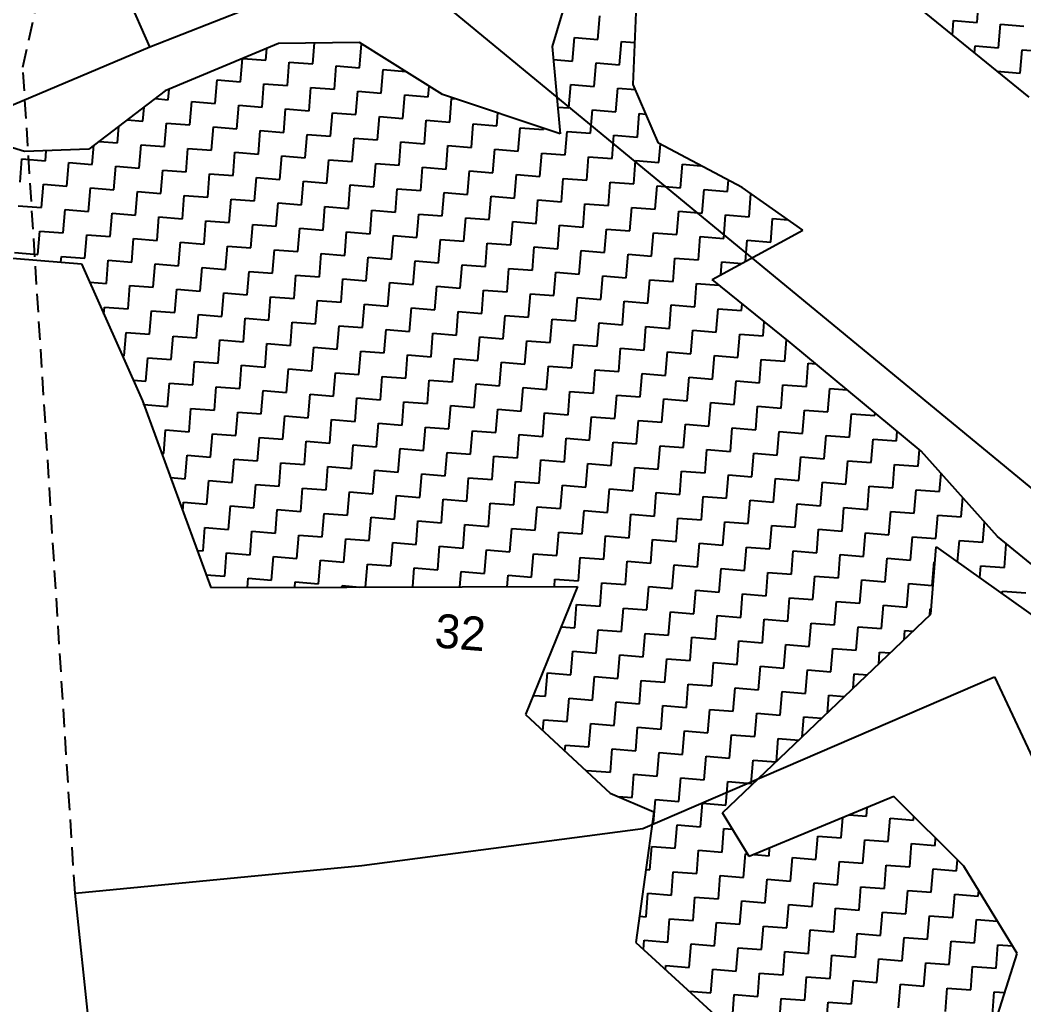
# Model space of a CAD drawing. Header units: metres. Extents: x 281680 to 283954, y 2020493 to 2022850.
# Drawn here: x 282151.4 to 282423, y 2020928.7 to 2021195.1 of the extents above; entities that cross this region are included whole.
import ezdxf
from ezdxf.enums import TextEntityAlignment as Align

# ---------------------------------------------------------------- set-up
doc = ezdxf.new("R2010")
doc.units = ezdxf.units.M
doc.header["$MEASUREMENT"] = 0
doc.linetypes.add('DASHED', pattern=[0.75, 0.5, -0.25])
for name, color, linetype in [('LINE_FOOTPATH', 1, 'DASHED'), ('POLY_HATCH', 12, 'Continuous'), ('POLY_PARCEL', 6, 'Continuous'), ('TEXT_PARCEL', 7, 'Continuous')]:
    doc.layers.add(name, color=color, linetype=linetype)
doc.styles.add('TEXT_MAP', font='')
doc.styles.get('TEXT_MAP').set_extended_font_data('Kruti Dev 050')

msp = doc.modelspace()

# ---------------------------------------------------------------- linework, layer by layer
at = {"layer": 'LINE_FOOTPATH', "ltscale": 10}
for p, q in [((282152.16, 2021182.37), (282160.32, 2021219.36)), ((282166.26, 2020958.89), (282152.16, 2021182.37))]:
    msp.add_line(p, q, dxfattribs=at)
at = {"layer": 'POLY_HATCH'}
for p, q in [((282307.88, 2021229.91), (282295.34, 2021187.99)), ((282317.27, 2021177.71), (282318.43, 2021205.21)), ((282393.61, 2021199.22), (282424.34, 2021174.29)), ((282221.35, 2021188.83), (282190.67, 2021175.95)), ((282243.28, 2021189.08), (282221.35, 2021188.83)), ((282265.68, 2021175.03), (282243.28, 2021189.08)), ((282295.34, 2021187.99), (282297.54, 2021164.32)), ((282190.67, 2021175.95), (282169.99, 2021160.23)), ((282324.18, 2021161.83), (282317.27, 2021177.71)), ((282297.54, 2021164.32), (282265.68, 2021175.03)), ((282152.56, 2021159.57), (282129.6, 2021166.51)), ((282346.74, 2021149.82), (282324.18, 2021161.83)), ((282169.99, 2021160.23), (282152.56, 2021159.57)), ((282363.2, 2021138.29), (282346.74, 2021149.82)), ((282338.62, 2021124.92), (282363.2, 2021138.29)), ((282138.58, 2021131.54), (282168.05, 2021129.2)), ((282168.05, 2021129.2), (282184.52, 2021092.12)), ((282359.76, 2021107.91), (282338.62, 2021124.92)), ((282395.24, 2021078.51), (282359.76, 2021107.91)), ((282184.52, 2021092.12), (282202.98, 2021041.6)), ((282415.89, 2021055.41), (282395.24, 2021078.51)), ((282450.44, 2021027.11), (282415.89, 2021055.41)), ((282397.86, 2021034.37), (282399.31, 2021052.64)), ((282399.31, 2021052.64), (282428.34, 2021031.94)), ((282202.98, 2021041.6), (282239.8, 2021041.73)), ((282239.8, 2021041.73), (282302.18, 2021041.87)), ((282302.18, 2021041.87), (282288.17, 2021007.23)), ((282341.43, 2020980.62), (282397.86, 2021034.37)), ((282288.17, 2021007.23), (282311.02, 2020985.99)), ((282311.02, 2020985.99), (282322.88, 2020980.96)), ((282387.8, 2020985.1), (282348.67, 2020968.81)), ((282406.74, 2020966.22), (282387.8, 2020985.1)), ((282322.88, 2020980.96), (282318.02, 2020945.58)), ((282348.67, 2020968.81), (282341.43, 2020980.62)), ((282421.22, 2020942.59), (282406.74, 2020966.22)), ((282318.02, 2020945.58), (282369.48, 2020898.57)), ((282410.34, 2020908.72), (282421.22, 2020942.59))]:
    msp.add_line(p, q, dxfattribs=at)
at = {"layer": 'POLY_HATCH', "linetype": 'Continuous'}
for p, q in [((282410.32, 2021194.49), (282410.83, 2021200.84)), ((282307.76, 2021189.89), (282308.27, 2021196.24)), ((282403.66, 2021191.06), (282403.97, 2021195)), ((282403.97, 2021195), (282410.32, 2021194.49)), ((282416.16, 2021187.64), (282416.67, 2021193.99)), ((282416.67, 2021193.99), (282423.02, 2021193.48)), ((282230.59, 2021183.26), (282231.04, 2021188.94)), ((282300.91, 2021184.05), (282301.42, 2021190.39)), ((282301.42, 2021190.39), (282307.76, 2021189.89)), ((282313.6, 2021183.04), (282314.11, 2021189.38)), ((282314.11, 2021189.38), (282317.75, 2021189.09)), ((282217.9, 2021184.28), (282218.15, 2021187.49)), ((282243.28, 2021182.25), (282243.79, 2021188.6)), ((282243.79, 2021188.6), (282244.08, 2021188.58)), ((282409.66, 2021186.2), (282409.82, 2021188.14)), ((282409.82, 2021188.14), (282416.16, 2021187.64)), ((282422, 2021180.79), (282422.51, 2021187.13)), ((282422.51, 2021187.13), (282428.86, 2021186.63)), ((282211.04, 2021178.43), (282211.54, 2021184.72)), ((282211.67, 2021184.77), (282217.9, 2021184.28)), ((282223.74, 2021177.42), (282224.24, 2021183.77)), ((282224.24, 2021183.77), (282230.59, 2021183.26)), ((282295.66, 2021184.47), (282300.91, 2021184.05)), ((282306.75, 2021177.2), (282307.26, 2021183.54)), ((282307.26, 2021183.54), (282313.6, 2021183.04)), ((282236.43, 2021176.41), (282236.94, 2021182.76)), ((282236.94, 2021182.76), (282243.28, 2021182.25)), ((282249.12, 2021175.4), (282249.63, 2021181.75)), ((282249.63, 2021181.75), (282255.74, 2021181.26)), ((282415.71, 2021181.29), (282422, 2021180.79)), ((282204.19, 2021172.59), (282204.7, 2021178.94)), ((282204.7, 2021178.94), (282211.04, 2021178.43)), ((282191.5, 2021173.6), (282191.72, 2021176.39)), ((282216.88, 2021171.58), (282217.39, 2021177.93)), ((282217.39, 2021177.93), (282223.74, 2021177.42)), ((282229.58, 2021170.57), (282230.08, 2021176.92)), ((282230.08, 2021176.92), (282236.43, 2021176.41)), ((282242.27, 2021169.56), (282242.78, 2021175.91)), ((282242.78, 2021175.91), (282249.12, 2021175.4)), ((282261.82, 2021174.39), (282262.05, 2021177.3)), ((282299.9, 2021171.35), (282300.4, 2021177.7)), ((282300.4, 2021177.7), (282306.75, 2021177.2)), ((282312.59, 2021170.34), (282313.1, 2021176.69)), ((282313.1, 2021176.69), (282317.88, 2021176.31)), ((282187.96, 2021173.89), (282191.5, 2021173.6)), ((282197.34, 2021166.75), (282197.84, 2021173.1)), ((282197.84, 2021173.1), (282204.19, 2021172.59)), ((282254.96, 2021168.55), (282255.47, 2021174.89)), ((282255.47, 2021174.89), (282261.82, 2021174.39)), ((282267.66, 2021167.54), (282268.16, 2021173.88)), ((282268.16, 2021173.88), (282269.38, 2021173.79)), ((282184.64, 2021167.76), (282184.95, 2021171.6)), ((282210.03, 2021165.74), (282210.54, 2021172.09)), ((282210.54, 2021172.09), (282216.88, 2021171.58)), ((282222.73, 2021164.73), (282223.23, 2021171.08)), ((282223.23, 2021171.08), (282229.58, 2021170.57)), ((282235.42, 2021163.72), (282235.92, 2021170.06)), ((282235.92, 2021170.06), (282242.27, 2021169.56)), ((282280.35, 2021166.52), (282280.63, 2021170)), ((282296.86, 2021171.6), (282299.9, 2021171.35)), ((282305.74, 2021164.5), (282306.24, 2021170.85)), ((282306.24, 2021170.85), (282312.59, 2021170.34)), ((282318.43, 2021163.49), (282318.94, 2021169.84)), ((282318.94, 2021169.84), (282320.76, 2021169.69)), ((282180.35, 2021168.11), (282184.64, 2021167.76)), ((282190.49, 2021160.91), (282190.99, 2021167.26)), ((282190.99, 2021167.26), (282197.34, 2021166.75)), ((282248.11, 2021162.71), (282248.62, 2021169.05)), ((282248.62, 2021169.05), (282254.96, 2021168.55)), ((282260.81, 2021161.69), (282261.31, 2021168.04)), ((282261.31, 2021168.04), (282267.66, 2021167.54)), ((282177.79, 2021161.92), (282178.15, 2021166.43)), ((282203.18, 2021159.9), (282203.69, 2021166.25)), ((282203.69, 2021166.25), (282210.03, 2021165.74)), ((282215.87, 2021158.89), (282216.38, 2021165.24)), ((282216.38, 2021165.24), (282222.73, 2021164.73)), ((282273.5, 2021160.68), (282274.01, 2021167.03)), ((282274.01, 2021167.03), (282280.35, 2021166.52)), ((282286.19, 2021159.67), (282286.7, 2021166.02)), ((282286.7, 2021166.02), (282293.05, 2021165.51)), ((282293.05, 2021165.51), (282293.07, 2021165.82)), ((282298.89, 2021158.66), (282299.39, 2021165.01)), ((282299.39, 2021165.01), (282305.74, 2021164.5)), ((282172.75, 2021162.32), (282177.79, 2021161.92)), ((282228.57, 2021157.88), (282229.07, 2021164.22)), ((282229.07, 2021164.22), (282235.42, 2021163.72)), ((282241.26, 2021156.87), (282241.77, 2021163.21)), ((282241.77, 2021163.21), (282248.11, 2021162.71)), ((282253.95, 2021155.85), (282254.46, 2021162.2)), ((282254.46, 2021162.2), (282260.81, 2021161.69)), ((282311.58, 2021157.65), (282312.09, 2021164)), ((282312.09, 2021164), (282318.43, 2021163.49)), ((282158.25, 2021157.09), (282158.46, 2021159.8)), ((282170.94, 2021156.08), (282171.35, 2021161.26)), ((282183.63, 2021155.07), (282184.14, 2021161.42)), ((282184.14, 2021161.42), (282190.49, 2021160.91)), ((282196.33, 2021154.06), (282196.83, 2021160.41)), ((282196.83, 2021160.41), (282203.18, 2021159.9)), ((282209.02, 2021153.05), (282209.53, 2021159.39)), ((282209.53, 2021159.39), (282215.87, 2021158.89)), ((282266.65, 2021154.84), (282267.15, 2021161.19)), ((282267.15, 2021161.19), (282273.5, 2021160.68)), ((282279.34, 2021153.83), (282279.85, 2021160.18)), ((282279.85, 2021160.18), (282286.19, 2021159.67)), ((282292.03, 2021152.82), (282292.54, 2021159.17)), ((282292.54, 2021159.17), (282298.89, 2021158.66)), ((282324.27, 2021156.64), (282324.67, 2021161.57)), ((282151.39, 2021151.25), (282151.9, 2021157.6)), ((282151.9, 2021157.6), (282158.25, 2021157.09)), ((282164.09, 2021150.24), (282164.59, 2021156.59)), ((282164.59, 2021156.59), (282170.94, 2021156.08)), ((282221.71, 2021152.04), (282222.22, 2021158.38)), ((282222.22, 2021158.38), (282228.57, 2021157.88)), ((282234.41, 2021151.02), (282234.91, 2021157.37)), ((282234.91, 2021157.37), (282241.26, 2021156.87)), ((282247.1, 2021150.01), (282247.61, 2021156.36)), ((282247.61, 2021156.36), (282253.95, 2021155.85)), ((282304.73, 2021151.81), (282305.23, 2021158.15)), ((282305.23, 2021158.15), (282311.58, 2021157.65)), ((282317.42, 2021150.8), (282317.93, 2021157.14)), ((282317.93, 2021157.14), (282324.27, 2021156.64)), ((282176.78, 2021149.23), (282177.29, 2021155.58)), ((282177.29, 2021155.58), (282183.63, 2021155.07)), ((282189.47, 2021148.22), (282189.98, 2021154.56)), ((282189.98, 2021154.56), (282196.33, 2021154.06)), ((282202.17, 2021147.21), (282202.67, 2021153.55)), ((282202.67, 2021153.55), (282209.02, 2021153.05)), ((282259.79, 2021149), (282260.3, 2021155.35)), ((282260.3, 2021155.35), (282266.65, 2021154.84)), ((282272.49, 2021147.99), (282272.99, 2021154.34)), ((282272.99, 2021154.34), (282279.34, 2021153.83)), ((282330.11, 2021149.79), (282330.62, 2021156.13)), ((282330.62, 2021156.13), (282335.63, 2021155.73)), ((282214.86, 2021146.19), (282215.37, 2021152.54)), ((282215.37, 2021152.54), (282221.71, 2021152.04)), ((282227.55, 2021145.18), (282228.06, 2021151.53)), ((282228.06, 2021151.53), (282234.41, 2021151.02)), ((282285.18, 2021146.98), (282285.69, 2021153.33)), ((282285.69, 2021153.33), (282292.03, 2021152.82)), ((282297.88, 2021145.97), (282298.38, 2021152.31)), ((282298.38, 2021152.31), (282304.73, 2021151.81)), ((282310.57, 2021144.96), (282311.07, 2021151.3)), ((282311.07, 2021151.3), (282317.42, 2021150.8)), ((282342.81, 2021148.77), (282343.05, 2021151.78)), ((282157.23, 2021144.4), (282157.74, 2021150.75)), ((282157.74, 2021150.75), (282164.09, 2021150.24)), ((282169.93, 2021143.39), (282170.43, 2021149.73)), ((282170.43, 2021149.73), (282176.78, 2021149.23)), ((282182.62, 2021142.38), (282183.13, 2021148.72)), ((282183.13, 2021148.72), (282189.47, 2021148.22)), ((282240.25, 2021144.17), (282240.75, 2021150.52)), ((282240.75, 2021150.52), (282247.1, 2021150.01)), ((282252.94, 2021143.16), (282253.45, 2021149.51)), ((282253.45, 2021149.51), (282259.79, 2021149)), ((282265.64, 2021142.15), (282266.14, 2021148.5)), ((282266.14, 2021148.5), (282272.49, 2021147.99)), ((282323.26, 2021143.94), (282323.77, 2021150.29)), ((282323.77, 2021150.29), (282330.11, 2021149.79)), ((282335.96, 2021142.93), (282336.46, 2021149.28)), ((282336.46, 2021149.28), (282342.81, 2021148.77)), ((282348.65, 2021141.92), (282349.14, 2021148.13)), ((282195.32, 2021141.37), (282195.82, 2021147.71)), ((282195.82, 2021147.71), (282202.17, 2021147.21)), ((282208.01, 2021140.35), (282208.51, 2021146.7)), ((282208.51, 2021146.7), (282214.86, 2021146.19)), ((282220.7, 2021139.34), (282221.21, 2021145.69)), ((282221.21, 2021145.69), (282227.55, 2021145.18)), ((282278.33, 2021141.14), (282278.83, 2021147.48)), ((282278.83, 2021147.48), (282285.18, 2021146.98)), ((282291.02, 2021140.13), (282291.53, 2021146.47)), ((282291.53, 2021146.47), (282297.88, 2021145.97)), ((282303.72, 2021139.11), (282304.22, 2021145.46)), ((282304.22, 2021145.46), (282310.57, 2021144.96)), ((282150.89, 2021144.91), (282157.23, 2021144.4)), ((282163.08, 2021137.55), (282163.58, 2021143.89)), ((282163.58, 2021143.89), (282169.93, 2021143.39)), ((282175.77, 2021136.54), (282176.28, 2021142.88)), ((282176.28, 2021142.88), (282182.62, 2021142.38)), ((282233.4, 2021138.33), (282233.9, 2021144.68)), ((282233.9, 2021144.68), (282240.25, 2021144.17)), ((282246.09, 2021137.32), (282246.6, 2021143.67)), ((282246.6, 2021143.67), (282252.94, 2021143.16)), ((282258.78, 2021136.31), (282259.29, 2021142.65)), ((282259.29, 2021142.65), (282265.64, 2021142.15)), ((282316.41, 2021138.1), (282316.92, 2021144.45)), ((282316.92, 2021144.45), (282323.26, 2021143.94)), ((282329.1, 2021137.09), (282329.61, 2021143.44)), ((282329.61, 2021143.44), (282335.96, 2021142.93)), ((282188.46, 2021135.52), (282188.97, 2021141.87)), ((282188.97, 2021141.87), (282195.32, 2021141.37)), ((282201.16, 2021134.51), (282201.66, 2021140.86)), ((282201.66, 2021140.86), (282208.01, 2021140.35)), ((282271.48, 2021135.3), (282271.98, 2021141.64)), ((282271.98, 2021141.64), (282278.33, 2021141.14)), ((282284.17, 2021134.29), (282284.68, 2021140.63)), ((282284.68, 2021140.63), (282291.02, 2021140.13)), ((282341.8, 2021136.08), (282342.3, 2021142.43)), ((282342.3, 2021142.43), (282348.65, 2021141.92)), ((282354.49, 2021135.07), (282355, 2021141.42)), ((282355, 2021141.42), (282359.21, 2021141.08)), ((282156.22, 2021131.71), (282156.73, 2021138.05)), ((282156.73, 2021138.05), (282163.08, 2021137.55)), ((282213.85, 2021133.5), (282214.36, 2021139.85)), ((282214.36, 2021139.85), (282220.7, 2021139.34)), ((282226.54, 2021132.49), (282227.05, 2021138.84)), ((282227.05, 2021138.84), (282233.4, 2021138.33)), ((282239.24, 2021131.48), (282239.74, 2021137.83)), ((282239.74, 2021137.83), (282246.09, 2021137.32)), ((282296.86, 2021133.27), (282297.37, 2021139.62)), ((282297.37, 2021139.62), (282303.72, 2021139.11)), ((282309.56, 2021132.26), (282310.06, 2021138.61)), ((282310.06, 2021138.61), (282316.41, 2021138.1)), ((282322.25, 2021131.25), (282322.76, 2021137.6)), ((282322.76, 2021137.6), (282329.1, 2021137.09)), ((282168.92, 2021130.69), (282169.42, 2021137.04)), ((282169.42, 2021137.04), (282175.77, 2021136.54)), ((282181.61, 2021129.68), (282182.12, 2021136.03)), ((282182.12, 2021136.03), (282188.46, 2021135.52)), ((282194.3, 2021128.67), (282194.81, 2021135.02)), ((282194.81, 2021135.02), (282201.16, 2021134.51)), ((282251.93, 2021130.47), (282252.44, 2021136.81)), ((282252.44, 2021136.81), (282258.78, 2021136.31)), ((282264.62, 2021129.46), (282265.13, 2021135.8)), ((282265.13, 2021135.8), (282271.48, 2021135.3)), ((282277.32, 2021128.44), (282277.82, 2021134.79)), ((282277.82, 2021134.79), (282284.17, 2021134.29)), ((282334.94, 2021130.24), (282335.45, 2021136.59)), ((282335.45, 2021136.59), (282341.8, 2021136.08)), ((282347.69, 2021129.85), (282348.14, 2021135.57)), ((282348.14, 2021135.57), (282354.49, 2021135.07)), ((282149.88, 2021132.21), (282156.22, 2021131.71)), ((282207, 2021127.66), (282207.5, 2021134.01)), ((282207.5, 2021134.01), (282213.85, 2021133.5)), ((282219.69, 2021126.65), (282220.2, 2021133)), ((282220.2, 2021133), (282226.54, 2021132.49)), ((282232.38, 2021125.64), (282232.89, 2021131.98)), ((282232.89, 2021131.98), (282239.24, 2021131.48)), ((282290.01, 2021127.43), (282290.52, 2021133.78)), ((282290.52, 2021133.78), (282296.86, 2021133.27)), ((282302.7, 2021126.42), (282303.21, 2021132.77)), ((282303.21, 2021132.77), (282309.56, 2021132.26)), ((282162.45, 2021129.64), (282162.57, 2021131.2)), ((282162.57, 2021131.2), (282168.92, 2021130.69)), ((282174.76, 2021123.84), (282175.26, 2021130.19)), ((282175.26, 2021130.19), (282181.61, 2021129.68)), ((282187.45, 2021122.83), (282187.96, 2021129.18)), ((282187.96, 2021129.18), (282194.3, 2021128.67)), ((282245.08, 2021124.63), (282245.58, 2021130.97)), ((282245.58, 2021130.97), (282251.93, 2021130.47)), ((282257.77, 2021123.61), (282258.28, 2021129.96)), ((282258.28, 2021129.96), (282264.62, 2021129.46)), ((282315.4, 2021125.41), (282315.9, 2021131.76)), ((282315.9, 2021131.76), (282322.25, 2021131.25)), ((282328.09, 2021124.4), (282328.6, 2021130.75)), ((282328.6, 2021130.75), (282334.94, 2021130.24)), ((282341.01, 2021126.22), (282341.29, 2021129.73)), ((282341.29, 2021129.73), (282346.68, 2021129.3)), ((282200.15, 2021121.82), (282200.65, 2021128.17)), ((282200.65, 2021128.17), (282207, 2021127.66)), ((282212.84, 2021120.81), (282213.34, 2021127.15)), ((282213.34, 2021127.15), (282219.69, 2021126.65)), ((282270.47, 2021122.6), (282270.97, 2021128.95)), ((282270.97, 2021128.95), (282277.32, 2021128.44)), ((282283.16, 2021121.59), (282283.66, 2021127.94)), ((282283.66, 2021127.94), (282290.01, 2021127.43)), ((282295.85, 2021120.58), (282296.36, 2021126.93)), ((282296.36, 2021126.93), (282302.7, 2021126.42)), ((282170.27, 2021124.2), (282174.76, 2021123.84)), ((282225.53, 2021119.8), (282226.04, 2021126.14)), ((282226.04, 2021126.14), (282232.38, 2021125.64)), ((282238.23, 2021118.78), (282238.73, 2021125.13)), ((282238.73, 2021125.13), (282245.08, 2021124.63)), ((282250.92, 2021117.77), (282251.42, 2021124.12)), ((282251.42, 2021124.12), (282257.77, 2021123.61)), ((282308.55, 2021119.57), (282309.05, 2021125.92)), ((282309.05, 2021125.92), (282315.4, 2021125.41)), ((282321.24, 2021118.56), (282321.75, 2021124.9)), ((282321.75, 2021124.9), (282328.09, 2021124.4)), ((282333.93, 2021117.55), (282334.44, 2021123.89)), ((282334.44, 2021123.89), (282340.49, 2021123.41)), ((282180.6, 2021116.99), (282181.1, 2021123.34)), ((282181.1, 2021123.34), (282187.45, 2021122.83)), ((282193.29, 2021115.98), (282193.8, 2021122.32)), ((282193.8, 2021122.32), (282200.15, 2021121.82)), ((282205.99, 2021114.97), (282206.49, 2021121.31)), ((282206.49, 2021121.31), (282212.84, 2021120.81)), ((282263.61, 2021116.76), (282264.12, 2021123.11)), ((282264.12, 2021123.11), (282270.47, 2021122.6)), ((282276.31, 2021115.75), (282276.81, 2021122.1)), ((282276.81, 2021122.1), (282283.16, 2021121.59)), ((282289, 2021114.74), (282289.51, 2021121.09)), ((282289.51, 2021121.09), (282295.85, 2021120.58)), ((282218.68, 2021113.96), (282219.19, 2021120.3)), ((282219.19, 2021120.3), (282225.53, 2021119.8)), ((282231.37, 2021112.94), (282231.88, 2021119.29)), ((282231.88, 2021119.29), (282238.23, 2021118.78)), ((282244.07, 2021111.93), (282244.57, 2021118.28)), ((282244.57, 2021118.28), (282250.92, 2021117.77)), ((282301.69, 2021113.73), (282302.2, 2021120.07)), ((282302.2, 2021120.07), (282308.55, 2021119.57)), ((282314.39, 2021112.72), (282314.89, 2021119.06)), ((282314.89, 2021119.06), (282321.24, 2021118.56)), ((282346.63, 2021116.53), (282346.77, 2021118.36)), ((282174.1, 2021115.57), (282174.25, 2021117.5)), ((282174.25, 2021117.5), (282180.6, 2021116.99)), ((282186.44, 2021110.14), (282186.95, 2021116.48)), ((282186.95, 2021116.48), (282193.29, 2021115.98)), ((282199.13, 2021109.13), (282199.64, 2021115.47)), ((282199.64, 2021115.47), (282205.99, 2021114.97)), ((282256.76, 2021110.92), (282257.27, 2021117.27)), ((282257.27, 2021117.27), (282263.61, 2021116.76)), ((282269.45, 2021109.91), (282269.96, 2021116.26)), ((282269.96, 2021116.26), (282276.31, 2021115.75)), ((282327.08, 2021111.7), (282327.59, 2021118.05)), ((282327.59, 2021118.05), (282333.93, 2021117.55)), ((282339.77, 2021110.69), (282340.28, 2021117.04)), ((282340.28, 2021117.04), (282346.63, 2021116.53)), ((282211.83, 2021108.11), (282212.33, 2021114.46)), ((282212.33, 2021114.46), (282218.68, 2021113.96)), ((282224.52, 2021107.1), (282225.03, 2021113.45)), ((282225.03, 2021113.45), (282231.37, 2021112.94)), ((282282.15, 2021108.9), (282282.65, 2021115.24)), ((282282.65, 2021115.24), (282289, 2021114.74)), ((282294.84, 2021107.89), (282295.35, 2021114.23)), ((282295.35, 2021114.23), (282301.69, 2021113.73)), ((282307.53, 2021106.88), (282308.04, 2021113.22)), ((282308.04, 2021113.22), (282314.39, 2021112.72)), ((282352.47, 2021109.68), (282352.77, 2021113.53)), ((282179.59, 2021104.3), (282180.09, 2021110.64)), ((282180.09, 2021110.64), (282186.44, 2021110.14)), ((282237.21, 2021106.09), (282237.72, 2021112.44)), ((282237.72, 2021112.44), (282244.07, 2021111.93)), ((282249.91, 2021105.08), (282250.41, 2021111.43)), ((282250.41, 2021111.43), (282256.76, 2021110.92)), ((282262.6, 2021104.07), (282263.11, 2021110.42)), ((282263.11, 2021110.42), (282269.45, 2021109.91)), ((282320.23, 2021105.86), (282320.73, 2021112.21)), ((282320.73, 2021112.21), (282327.08, 2021111.7)), ((282332.92, 2021104.85), (282333.43, 2021111.2)), ((282333.43, 2021111.2), (282339.77, 2021110.69)), ((282345.61, 2021103.84), (282346.12, 2021110.19)), ((282346.12, 2021110.19), (282352.47, 2021109.68)), ((282192.28, 2021103.28), (282192.79, 2021109.63)), ((282192.79, 2021109.63), (282199.13, 2021109.13)), ((282204.97, 2021102.27), (282205.48, 2021108.62)), ((282205.48, 2021108.62), (282211.83, 2021108.11)), ((282217.67, 2021101.26), (282218.17, 2021107.61)), ((282218.17, 2021107.61), (282224.52, 2021107.1)), ((282275.29, 2021103.06), (282275.8, 2021109.4)), ((282275.8, 2021109.4), (282282.15, 2021108.9)), ((282287.99, 2021102.05), (282288.49, 2021108.39)), ((282288.49, 2021108.39), (282294.84, 2021107.89)), ((282300.68, 2021101.03), (282301.19, 2021107.38)), ((282301.19, 2021107.38), (282307.53, 2021106.88)), ((282358.31, 2021102.83), (282358.78, 2021108.7)), ((282230.36, 2021100.25), (282230.87, 2021106.6)), ((282230.87, 2021106.6), (282237.21, 2021106.09)), ((282243.06, 2021099.24), (282243.56, 2021105.59)), ((282243.56, 2021105.59), (282249.91, 2021105.08)), ((282313.38, 2021100.02), (282313.88, 2021106.37)), ((282313.88, 2021106.37), (282320.23, 2021105.86)), ((282326.07, 2021099.01), (282326.57, 2021105.36)), ((282326.57, 2021105.36), (282332.92, 2021104.85)), ((282179.09, 2021104.34), (282179.59, 2021104.3)), ((282185.43, 2021097.44), (282185.93, 2021103.79)), ((282185.93, 2021103.79), (282192.28, 2021103.28)), ((282198.12, 2021096.43), (282198.63, 2021102.78)), ((282198.63, 2021102.78), (282204.97, 2021102.27)), ((282255.75, 2021098.23), (282256.25, 2021104.57)), ((282256.25, 2021104.57), (282262.6, 2021104.07)), ((282268.44, 2021097.22), (282268.95, 2021103.56)), ((282268.95, 2021103.56), (282275.29, 2021103.06)), ((282281.14, 2021096.2), (282281.64, 2021102.55)), ((282281.64, 2021102.55), (282287.99, 2021102.05)), ((282338.76, 2021098), (282339.27, 2021104.35)), ((282339.27, 2021104.35), (282345.61, 2021103.84)), ((282351.46, 2021096.99), (282351.96, 2021103.34)), ((282351.96, 2021103.34), (282358.31, 2021102.83)), ((282364.15, 2021095.98), (282364.66, 2021102.32)), ((282364.66, 2021102.32), (282366.69, 2021102.16)), ((282210.82, 2021095.42), (282211.32, 2021101.77)), ((282211.32, 2021101.77), (282217.67, 2021101.26)), ((282223.51, 2021094.41), (282224.01, 2021100.76)), ((282224.01, 2021100.76), (282230.36, 2021100.25)), ((282236.2, 2021093.4), (282236.71, 2021099.74)), ((282236.71, 2021099.74), (282243.06, 2021099.24)), ((282293.83, 2021095.19), (282294.34, 2021101.54)), ((282294.34, 2021101.54), (282300.68, 2021101.03)), ((282306.52, 2021094.18), (282307.03, 2021100.53)), ((282307.03, 2021100.53), (282313.38, 2021100.02)), ((282319.22, 2021093.17), (282319.72, 2021099.52)), ((282319.72, 2021099.52), (282326.07, 2021099.01)), ((282182.03, 2021097.71), (282185.43, 2021097.44)), ((282191.27, 2021090.59), (282191.78, 2021096.94)), ((282191.78, 2021096.94), (282198.12, 2021096.43)), ((282248.9, 2021092.39), (282249.4, 2021098.73)), ((282249.4, 2021098.73), (282255.75, 2021098.23)), ((282261.59, 2021091.37), (282262.1, 2021097.72)), ((282262.1, 2021097.72), (282268.44, 2021097.22)), ((282274.28, 2021090.36), (282274.79, 2021096.71)), ((282274.79, 2021096.71), (282281.14, 2021096.2)), ((282331.91, 2021092.16), (282332.42, 2021098.51)), ((282332.42, 2021098.51), (282338.76, 2021098)), ((282344.6, 2021091.15), (282345.11, 2021097.49)), ((282345.11, 2021097.49), (282351.46, 2021096.99)), ((282357.3, 2021090.14), (282357.8, 2021096.48)), ((282357.8, 2021096.48), (282364.15, 2021095.98)), ((282203.96, 2021089.58), (282204.47, 2021095.93)), ((282204.47, 2021095.93), (282210.82, 2021095.42)), ((282216.66, 2021088.57), (282217.16, 2021094.91)), ((282217.16, 2021094.91), (282223.51, 2021094.41)), ((282229.35, 2021087.56), (282229.86, 2021093.9)), ((282229.86, 2021093.9), (282236.2, 2021093.4)), ((282286.98, 2021089.35), (282287.48, 2021095.7)), ((282287.48, 2021095.7), (282293.83, 2021095.19)), ((282299.67, 2021088.34), (282300.18, 2021094.69)), ((282300.18, 2021094.69), (282306.52, 2021094.18)), ((282369.99, 2021089.12), (282370.5, 2021095.47)), ((282370.5, 2021095.47), (282375.23, 2021095.09)), ((282184.92, 2021091.1), (282191.27, 2021090.59)), ((282184.92, 2021091.03), (282184.92, 2021091.1)), ((282242.04, 2021086.55), (282242.55, 2021092.89)), ((282242.55, 2021092.89), (282248.9, 2021092.39)), ((282254.74, 2021085.53), (282255.24, 2021091.88)), ((282255.24, 2021091.88), (282261.59, 2021091.37)), ((282312.36, 2021087.33), (282312.87, 2021093.68)), ((282312.87, 2021093.68), (282319.22, 2021093.17)), ((282325.06, 2021086.32), (282325.56, 2021092.66)), ((282325.56, 2021092.66), (282331.91, 2021092.16)), ((282337.75, 2021085.31), (282338.26, 2021091.65)), ((282338.26, 2021091.65), (282344.6, 2021091.15)), ((282197.11, 2021083.74), (282197.62, 2021090.09)), ((282197.62, 2021090.09), (282203.96, 2021089.58)), ((282209.8, 2021082.73), (282210.31, 2021089.07)), ((282210.31, 2021089.07), (282216.66, 2021088.57)), ((282267.43, 2021084.52), (282267.94, 2021090.87)), ((282267.94, 2021090.87), (282274.28, 2021090.36)), ((282280.12, 2021083.51), (282280.63, 2021089.86)), ((282280.63, 2021089.86), (282286.98, 2021089.35)), ((282292.82, 2021082.5), (282293.32, 2021088.85)), ((282293.32, 2021088.85), (282299.67, 2021088.34)), ((282350.44, 2021084.29), (282350.95, 2021090.64)), ((282350.95, 2021090.64), (282357.3, 2021090.14)), ((282363.14, 2021083.28), (282363.64, 2021089.63)), ((282363.64, 2021089.63), (282369.99, 2021089.12)), ((282375.83, 2021082.27), (282376.34, 2021088.62)), ((282376.34, 2021088.62), (282382.68, 2021088.11)), ((282382.68, 2021088.11), (282382.74, 2021088.87)), ((282222.5, 2021081.72), (282223, 2021088.06)), ((282223, 2021088.06), (282229.35, 2021087.56)), ((282235.19, 2021080.7), (282235.7, 2021087.05)), ((282235.7, 2021087.05), (282242.04, 2021086.55)), ((282247.88, 2021079.69), (282248.39, 2021086.04)), ((282248.39, 2021086.04), (282254.74, 2021085.53)), ((282305.51, 2021081.49), (282306.02, 2021087.83)), ((282306.02, 2021087.83), (282312.36, 2021087.33)), ((282318.21, 2021080.48), (282318.71, 2021086.82)), ((282318.71, 2021086.82), (282325.06, 2021086.32)), ((282330.9, 2021079.47), (282331.4, 2021085.81)), ((282331.4, 2021085.81), (282337.75, 2021085.31)), ((282190.26, 2021077.9), (282190.76, 2021084.24)), ((282190.76, 2021084.24), (282197.11, 2021083.74)), ((282202.95, 2021076.89), (282203.46, 2021083.23)), ((282203.46, 2021083.23), (282209.8, 2021082.73)), ((282260.58, 2021078.68), (282261.08, 2021085.03)), ((282261.08, 2021085.03), (282267.43, 2021084.52)), ((282273.27, 2021077.67), (282273.78, 2021084.02)), ((282273.78, 2021084.02), (282280.12, 2021083.51)), ((282285.97, 2021076.66), (282286.47, 2021083.01)), ((282286.47, 2021083.01), (282292.82, 2021082.5)), ((282343.59, 2021078.45), (282344.1, 2021084.8)), ((282344.1, 2021084.8), (282350.44, 2021084.29)), ((282356.29, 2021077.44), (282356.79, 2021083.79)), ((282356.79, 2021083.79), (282363.14, 2021083.28)), ((282388.53, 2021081.26), (282388.74, 2021083.9)), ((282215.65, 2021075.87), (282216.15, 2021082.22)), ((282216.15, 2021082.22), (282222.5, 2021081.72)), ((282228.34, 2021074.86), (282228.84, 2021081.21)), ((282228.84, 2021081.21), (282235.19, 2021080.7)), ((282241.03, 2021073.85), (282241.54, 2021080.2)), ((282241.54, 2021080.2), (282247.88, 2021079.69)), ((282298.66, 2021075.65), (282299.16, 2021081.99)), ((282299.16, 2021081.99), (282305.51, 2021081.49)), ((282311.35, 2021074.64), (282311.86, 2021080.98)), ((282311.86, 2021080.98), (282318.21, 2021080.48)), ((282368.98, 2021076.43), (282369.48, 2021082.78)), ((282369.48, 2021082.78), (282375.83, 2021082.27)), ((282381.67, 2021075.42), (282382.18, 2021081.77)), ((282382.18, 2021081.77), (282388.53, 2021081.26)), ((282189.7, 2021077.94), (282190.26, 2021077.9)), ((282253.73, 2021072.84), (282254.23, 2021079.19)), ((282254.23, 2021079.19), (282260.58, 2021078.68)), ((282266.42, 2021071.83), (282266.93, 2021078.18)), ((282266.93, 2021078.18), (282273.27, 2021077.67)), ((282324.05, 2021073.62), (282324.55, 2021079.97)), ((282324.55, 2021079.97), (282330.9, 2021079.47)), ((282336.74, 2021072.61), (282337.25, 2021078.96)), ((282337.25, 2021078.96), (282343.59, 2021078.45)), ((282349.43, 2021071.6), (282349.94, 2021077.95)), ((282349.94, 2021077.95), (282356.29, 2021077.44)), ((282394.37, 2021074.41), (282394.73, 2021078.94)), ((282196.1, 2021071.04), (282196.61, 2021077.39)), ((282196.61, 2021077.39), (282202.95, 2021076.89)), ((282208.79, 2021070.03), (282209.3, 2021076.38)), ((282209.3, 2021076.38), (282215.65, 2021075.87)), ((282221.49, 2021069.02), (282221.99, 2021075.37)), ((282221.99, 2021075.37), (282228.34, 2021074.86)), ((282279.11, 2021070.82), (282279.62, 2021077.16)), ((282279.62, 2021077.16), (282285.97, 2021076.66)), ((282291.81, 2021069.81), (282292.31, 2021076.15)), ((282292.31, 2021076.15), (282298.66, 2021075.65)), ((282304.5, 2021068.79), (282305.01, 2021075.14)), ((282305.01, 2021075.14), (282311.35, 2021074.64)), ((282362.13, 2021070.59), (282362.63, 2021076.94)), ((282362.63, 2021076.94), (282368.98, 2021076.43)), ((282374.82, 2021069.58), (282375.33, 2021075.93)), ((282375.33, 2021075.93), (282381.67, 2021075.42)), ((282387.51, 2021068.57), (282388.02, 2021074.91)), ((282388.02, 2021074.91), (282394.37, 2021074.41)), ((282234.18, 2021068.01), (282234.69, 2021074.36)), ((282234.69, 2021074.36), (282241.03, 2021073.85)), ((282246.87, 2021067), (282247.38, 2021073.35)), ((282247.38, 2021073.35), (282253.73, 2021072.84)), ((282259.57, 2021065.99), (282260.07, 2021072.33)), ((282260.07, 2021072.33), (282266.42, 2021071.83)), ((282317.19, 2021067.78), (282317.7, 2021074.13)), ((282317.7, 2021074.13), (282324.05, 2021073.62)), ((282329.89, 2021066.77), (282330.39, 2021073.12)), ((282330.39, 2021073.12), (282336.74, 2021072.61)), ((282342.58, 2021065.76), (282343.09, 2021072.11)), ((282343.09, 2021072.11), (282349.43, 2021071.6)), ((282400.21, 2021067.56), (282400.6, 2021072.52)), ((282192.11, 2021071.36), (282196.1, 2021071.04)), ((282201.94, 2021064.19), (282202.45, 2021070.54)), ((282202.45, 2021070.54), (282208.79, 2021070.03)), ((282214.63, 2021063.18), (282215.14, 2021069.53)), ((282215.14, 2021069.53), (282221.49, 2021069.02)), ((282272.26, 2021064.98), (282272.77, 2021071.32)), ((282272.77, 2021071.32), (282279.11, 2021070.82)), ((282284.95, 2021063.96), (282285.46, 2021070.31)), ((282285.46, 2021070.31), (282291.81, 2021069.81)), ((282297.65, 2021062.95), (282298.15, 2021069.3)), ((282298.15, 2021069.3), (282304.5, 2021068.79)), ((282355.27, 2021064.75), (282355.78, 2021071.1)), ((282355.78, 2021071.1), (282362.13, 2021070.59)), ((282367.97, 2021063.74), (282368.47, 2021070.08)), ((282368.47, 2021070.08), (282374.82, 2021069.58)), ((282227.33, 2021062.17), (282227.83, 2021068.52)), ((282227.83, 2021068.52), (282234.18, 2021068.01)), ((282240.02, 2021061.16), (282240.53, 2021067.5)), ((282240.53, 2021067.5), (282246.87, 2021067)), ((282310.34, 2021061.94), (282310.85, 2021068.29)), ((282310.85, 2021068.29), (282317.19, 2021067.78)), ((282323.03, 2021060.93), (282323.54, 2021067.28)), ((282323.54, 2021067.28), (282329.89, 2021066.77)), ((282380.66, 2021062.73), (282381.17, 2021069.07)), ((282381.17, 2021069.07), (282387.51, 2021068.57)), ((282393.35, 2021061.71), (282393.86, 2021068.06)), ((282393.86, 2021068.06), (282400.21, 2021067.56)), ((282195.41, 2021062.34), (282195.59, 2021064.7)), ((282195.59, 2021064.7), (282201.94, 2021064.19)), ((282252.71, 2021060.15), (282253.22, 2021066.49)), ((282253.22, 2021066.49), (282259.57, 2021065.99)), ((282265.41, 2021059.14), (282265.91, 2021065.48)), ((282265.91, 2021065.48), (282272.26, 2021064.98)), ((282278.1, 2021058.12), (282278.61, 2021064.47)), ((282278.61, 2021064.47), (282284.95, 2021063.96)), ((282335.73, 2021059.92), (282336.23, 2021066.27)), ((282336.23, 2021066.27), (282342.58, 2021065.76)), ((282348.42, 2021058.91), (282348.93, 2021065.25)), ((282348.93, 2021065.25), (282355.27, 2021064.75)), ((282361.12, 2021057.9), (282361.62, 2021064.24)), ((282361.62, 2021064.24), (282367.97, 2021063.74)), ((282406.05, 2021060.7), (282406.47, 2021065.96)), ((282207.78, 2021057.34), (282208.29, 2021063.69)), ((282208.29, 2021063.69), (282214.63, 2021063.18)), ((282220.47, 2021056.33), (282220.98, 2021062.68)), ((282220.98, 2021062.68), (282227.33, 2021062.17)), ((282233.17, 2021055.32), (282233.67, 2021061.66)), ((282233.67, 2021061.66), (282240.02, 2021061.16)), ((282290.8, 2021057.11), (282291.3, 2021063.46)), ((282291.3, 2021063.46), (282297.65, 2021062.95)), ((282303.49, 2021056.1), (282303.99, 2021062.45)), ((282303.99, 2021062.45), (282310.34, 2021061.94)), ((282316.18, 2021055.09), (282316.69, 2021061.44)), ((282316.69, 2021061.44), (282323.03, 2021060.93)), ((282373.81, 2021056.88), (282374.31, 2021063.23)), ((282374.31, 2021063.23), (282380.66, 2021062.73)), ((282386.5, 2021055.87), (282387.01, 2021062.22)), ((282387.01, 2021062.22), (282393.35, 2021061.71)), ((282399.2, 2021054.86), (282399.7, 2021061.21)), ((282399.7, 2021061.21), (282406.05, 2021060.7)), ((282245.86, 2021054.31), (282246.37, 2021060.65)), ((282246.37, 2021060.65), (282252.71, 2021060.15)), ((282258.56, 2021053.29), (282259.06, 2021059.64)), ((282259.06, 2021059.64), (282265.41, 2021059.14)), ((282271.25, 2021052.28), (282271.75, 2021058.63)), ((282271.75, 2021058.63), (282278.1, 2021058.12)), ((282328.88, 2021054.08), (282329.38, 2021060.42)), ((282329.38, 2021060.42), (282335.73, 2021059.92)), ((282341.57, 2021053.07), (282342.07, 2021059.41)), ((282342.07, 2021059.41), (282348.42, 2021058.91)), ((282411.89, 2021053.85), (282412.33, 2021059.4)), ((282200.93, 2021051.5), (282201.43, 2021057.85)), ((282201.43, 2021057.85), (282207.78, 2021057.34)), ((282213.62, 2021050.49), (282214.13, 2021056.83)), ((282214.13, 2021056.83), (282220.47, 2021056.33)), ((282226.32, 2021049.48), (282226.82, 2021055.82)), ((282226.82, 2021055.82), (282233.17, 2021055.32)), ((282283.94, 2021051.27), (282284.45, 2021057.62)), ((282284.45, 2021057.62), (282290.8, 2021057.11)), ((282296.64, 2021050.26), (282297.14, 2021056.61)), ((282297.14, 2021056.61), (282303.49, 2021056.1)), ((282354.26, 2021052.06), (282354.77, 2021058.4)), ((282354.77, 2021058.4), (282361.12, 2021057.9)), ((282366.96, 2021051.04), (282367.46, 2021057.39)), ((282367.46, 2021057.39), (282373.81, 2021056.88)), ((282379.65, 2021050.03), (282380.16, 2021056.38)), ((282380.16, 2021056.38), (282386.5, 2021055.87)), ((282239.01, 2021048.46), (282239.52, 2021054.81)), ((282239.52, 2021054.81), (282245.86, 2021054.31)), ((282251.7, 2021047.45), (282252.21, 2021053.8)), ((282252.21, 2021053.8), (282258.56, 2021053.29)), ((282309.33, 2021049.25), (282309.84, 2021055.6)), ((282309.84, 2021055.6), (282316.18, 2021055.09)), ((282322.02, 2021048.24), (282322.53, 2021054.58)), ((282322.53, 2021054.58), (282328.88, 2021054.08)), ((282334.72, 2021047.23), (282335.22, 2021053.57)), ((282335.22, 2021053.57), (282341.57, 2021053.07)), ((282392.34, 2021049.02), (282392.85, 2021055.37)), ((282392.85, 2021055.37), (282399.2, 2021054.86)), ((282405.08, 2021048.53), (282405.54, 2021054.36)), ((282405.54, 2021054.36), (282411.89, 2021053.85)), ((282417.73, 2021047), (282418.24, 2021053.34)), ((282418.24, 2021053.34), (282418.44, 2021053.33)), ((282199.32, 2021051.63), (282200.93, 2021051.5)), ((282206.77, 2021044.65), (282207.28, 2021050.99)), ((282207.28, 2021050.99), (282213.62, 2021050.49)), ((282264.4, 2021046.44), (282264.9, 2021052.79)), ((282264.9, 2021052.79), (282271.25, 2021052.28)), ((282277.09, 2021045.43), (282277.6, 2021051.78)), ((282277.6, 2021051.78), (282283.94, 2021051.27)), ((282289.78, 2021044.42), (282290.29, 2021050.77)), ((282290.29, 2021050.77), (282296.64, 2021050.26)), ((282347.41, 2021046.21), (282347.92, 2021052.56)), ((282347.92, 2021052.56), (282354.26, 2021052.06)), ((282360.1, 2021045.2), (282360.61, 2021051.55)), ((282360.61, 2021051.55), (282366.96, 2021051.04)), ((282372.8, 2021044.19), (282373.3, 2021050.54)), ((282373.3, 2021050.54), (282379.65, 2021050.03)), ((282219.46, 2021043.64), (282219.97, 2021049.98)), ((282219.97, 2021049.98), (282226.32, 2021049.48)), ((282232.16, 2021042.62), (282232.66, 2021048.97)), ((282232.66, 2021048.97), (282239.01, 2021048.46)), ((282244.86, 2021041.75), (282245.36, 2021047.96)), ((282245.36, 2021047.96), (282251.7, 2021047.45)), ((282302.48, 2021043.41), (282302.98, 2021049.75)), ((282302.98, 2021049.75), (282309.33, 2021049.25)), ((282315.17, 2021042.4), (282315.68, 2021048.74)), ((282315.68, 2021048.74), (282322.02, 2021048.24)), ((282327.86, 2021041.38), (282328.37, 2021047.73)), ((282328.37, 2021047.73), (282334.72, 2021047.23)), ((282385.49, 2021043.18), (282386, 2021049.53)), ((282386, 2021049.53), (282392.34, 2021049.02)), ((282398.18, 2021042.17), (282398.69, 2021048.52)), ((282398.69, 2021048.52), (282398.98, 2021048.49)), ((282201.72, 2021045.05), (282206.77, 2021044.65)), ((282257.64, 2021041.77), (282258.05, 2021046.95)), ((282258.05, 2021046.95), (282264.4, 2021046.44)), ((282270.41, 2021041.8), (282270.74, 2021045.94)), ((282270.74, 2021045.94), (282277.09, 2021045.43)), ((282283.19, 2021041.83), (282283.44, 2021044.92)), ((282283.44, 2021044.92), (282289.78, 2021044.42)), ((282340.56, 2021040.37), (282341.06, 2021046.72)), ((282341.06, 2021046.72), (282347.41, 2021046.21)), ((282353.25, 2021039.36), (282353.76, 2021045.71)), ((282353.76, 2021045.71), (282360.1, 2021045.2)), ((282411.12, 2021044.22), (282411.38, 2021047.5)), ((282411.38, 2021047.5), (282417.73, 2021047)), ((282212.92, 2021041.64), (282213.12, 2021044.14)), ((282213.12, 2021044.14), (282219.46, 2021043.64)), ((282225.7, 2021041.68), (282225.81, 2021043.13)), ((282225.81, 2021043.13), (282232.16, 2021042.62)), ((282295.97, 2021041.86), (282296.13, 2021043.91)), ((282296.13, 2021043.91), (282302.48, 2021043.41)), ((282308.32, 2021036.55), (282308.82, 2021042.9)), ((282308.82, 2021042.9), (282315.17, 2021042.4)), ((282365.94, 2021038.35), (282366.45, 2021044.7)), ((282366.45, 2021044.7), (282372.8, 2021044.19)), ((282378.64, 2021037.34), (282379.14, 2021043.69)), ((282379.14, 2021043.69), (282385.49, 2021043.18)), ((282391.33, 2021036.33), (282391.84, 2021042.67)), ((282391.84, 2021042.67), (282398.18, 2021042.17)), ((282238.47, 2021041.73), (282238.5, 2021042.12)), ((282238.5, 2021042.12), (282243.22, 2021041.74)), ((282321.01, 2021035.54), (282321.52, 2021041.89)), ((282321.52, 2021041.89), (282327.86, 2021041.38)), ((282333.71, 2021034.53), (282334.21, 2021040.88)), ((282334.21, 2021040.88), (282340.56, 2021040.37)), ((282346.4, 2021033.52), (282346.9, 2021039.87)), ((282346.9, 2021039.87), (282353.25, 2021039.36)), ((282417.17, 2021039.91), (282417.22, 2021040.65)), ((282417.22, 2021040.65), (282423.57, 2021040.15)), ((282301.47, 2021030.71), (282301.97, 2021037.06)), ((282301.97, 2021037.06), (282308.32, 2021036.55)), ((282359.09, 2021032.51), (282359.6, 2021038.86)), ((282359.6, 2021038.86), (282365.94, 2021038.35)), ((282371.79, 2021031.5), (282372.29, 2021037.84)), ((282372.29, 2021037.84), (282378.64, 2021037.34)), ((282384.48, 2021030.49), (282384.99, 2021036.83)), ((282384.99, 2021036.83), (282391.33, 2021036.33)), ((282314.16, 2021029.7), (282314.66, 2021036.05)), ((282314.66, 2021036.05), (282321.01, 2021035.54)), ((282326.85, 2021028.69), (282327.36, 2021035.04)), ((282327.36, 2021035.04), (282333.71, 2021034.53)), ((282339.55, 2021027.68), (282340.05, 2021034.03)), ((282340.05, 2021034.03), (282346.4, 2021033.52)), ((282397.54, 2021034.06), (282397.68, 2021035.82)), ((282397.68, 2021035.82), (282397.97, 2021035.8)), ((282352.24, 2021026.67), (282352.75, 2021033.01)), ((282352.75, 2021033.01), (282359.09, 2021032.51)), ((282364.93, 2021025.66), (282365.44, 2021032)), ((282365.44, 2021032), (282371.79, 2021031.5)), ((282297.78, 2021031.01), (282301.47, 2021030.71)), ((282307.31, 2021023.86), (282307.81, 2021030.21)), ((282307.81, 2021030.21), (282314.16, 2021029.7)), ((282320, 2021022.85), (282320.51, 2021029.2)), ((282320.51, 2021029.2), (282326.85, 2021028.69)), ((282377.63, 2021024.65), (282378.13, 2021030.99)), ((282378.13, 2021030.99), (282384.48, 2021030.49)), ((282390.63, 2021027.48), (282390.83, 2021029.98)), ((282390.83, 2021029.98), (282393.06, 2021029.8)), ((282332.69, 2021021.84), (282333.2, 2021028.19)), ((282333.2, 2021028.19), (282339.55, 2021027.68)), ((282345.39, 2021020.83), (282345.89, 2021027.17)), ((282345.89, 2021027.17), (282352.24, 2021026.67)), ((282358.08, 2021019.82), (282358.59, 2021026.16)), ((282358.59, 2021026.16), (282364.93, 2021025.66)), ((282300.45, 2021018.02), (282300.96, 2021024.37)), ((282300.96, 2021024.37), (282307.31, 2021023.86)), ((282313.15, 2021017.01), (282313.65, 2021023.36)), ((282313.65, 2021023.36), (282320, 2021022.85)), ((282370.77, 2021018.8), (282371.28, 2021025.15)), ((282371.28, 2021025.15), (282377.63, 2021024.65)), ((282383.72, 2021020.9), (282383.97, 2021024.14)), ((282383.97, 2021024.14), (282386.88, 2021023.91)), ((282325.84, 2021016), (282326.35, 2021022.34)), ((282326.35, 2021022.34), (282332.69, 2021021.84)), ((282338.53, 2021014.99), (282339.04, 2021021.33)), ((282339.04, 2021021.33), (282345.39, 2021020.83)), ((282293.6, 2021012.18), (282294.11, 2021018.53)), ((282294.11, 2021018.53), (282300.45, 2021018.02)), ((282351.23, 2021013.97), (282351.73, 2021020.32)), ((282351.73, 2021020.32), (282358.08, 2021019.82)), ((282363.92, 2021012.96), (282364.43, 2021019.31)), ((282364.43, 2021019.31), (282370.77, 2021018.8)), ((282376.8, 2021014.31), (282377.12, 2021018.3)), ((282377.12, 2021018.3), (282380.69, 2021018.01)), ((282306.3, 2021011.17), (282306.8, 2021017.51)), ((282306.8, 2021017.51), (282313.15, 2021017.01)), ((282318.99, 2021010.16), (282319.49, 2021016.5)), ((282319.49, 2021016.5), (282325.84, 2021016)), ((282331.68, 2021009.15), (282332.19, 2021015.49)), ((282332.19, 2021015.49), (282338.53, 2021014.99)), ((282290.28, 2021012.44), (282293.6, 2021012.18)), ((282344.38, 2021008.13), (282344.88, 2021014.48)), ((282344.88, 2021014.48), (282351.23, 2021013.97)), ((282357.07, 2021007.12), (282357.58, 2021013.47)), ((282357.58, 2021013.47), (282363.92, 2021012.96)), ((282369.89, 2021007.73), (282370.27, 2021012.46)), ((282370.27, 2021012.46), (282374.5, 2021012.12)), ((282299.44, 2021005.33), (282299.95, 2021011.67)), ((282299.95, 2021011.67), (282306.3, 2021011.17)), ((282312.14, 2021004.32), (282312.64, 2021010.66)), ((282312.64, 2021010.66), (282318.99, 2021010.16)), ((282324.83, 2021003.3), (282325.34, 2021009.65)), ((282325.34, 2021009.65), (282331.68, 2021009.15)), ((282337.52, 2021002.29), (282338.03, 2021008.64)), ((282338.03, 2021008.64), (282344.38, 2021008.13)), ((282350.22, 2021001.28), (282350.72, 2021007.63)), ((282350.72, 2021007.63), (282357.07, 2021007.12)), ((282292.86, 2021002.87), (282293.1, 2021005.83)), ((282293.1, 2021005.83), (282299.44, 2021005.33)), ((282305.28, 2020998.47), (282305.79, 2021004.82)), ((282305.79, 2021004.82), (282312.14, 2021004.32)), ((282362.98, 2021001.15), (282363.42, 2021006.62)), ((282363.42, 2021006.62), (282368.31, 2021006.23)), ((282317.98, 2020997.46), (282318.48, 2021003.81)), ((282318.48, 2021003.81), (282324.83, 2021003.3)), ((282330.67, 2020996.45), (282331.18, 2021002.8)), ((282331.18, 2021002.8), (282337.52, 2021002.29)), ((282343.36, 2020995.44), (282343.87, 2021001.79)), ((282343.87, 2021001.79), (282350.22, 2021001.28)), ((282298.81, 2020997.34), (282298.94, 2020998.98)), ((282298.94, 2020998.98), (282305.28, 2020998.47)), ((282356.07, 2020994.56), (282356.56, 2021000.78)), ((282356.56, 2021000.78), (282362.13, 2021000.33)), ((282311.12, 2020991.62), (282311.63, 2020997.97)), ((282311.63, 2020997.97), (282317.98, 2020997.46)), ((282323.82, 2020990.61), (282324.32, 2020996.96)), ((282324.32, 2020996.96), (282330.67, 2020996.45)), ((282336.51, 2020989.6), (282337.02, 2020995.95)), ((282337.02, 2020995.95), (282343.36, 2020995.44)), ((282349.21, 2020988.59), (282349.71, 2020994.93)), ((282349.71, 2020994.93), (282355.94, 2020994.44)), ((282304.75, 2020991.81), (282304.78, 2020992.13)), ((282304.78, 2020992.13), (282311.12, 2020991.62)), ((282316.97, 2020984.77), (282317.47, 2020991.12)), ((282317.47, 2020991.12), (282323.82, 2020990.61)), ((282329.66, 2020983.76), (282330.17, 2020990.1)), ((282330.17, 2020990.1), (282336.51, 2020989.6)), ((282342.35, 2020982.75), (282342.86, 2020989.09)), ((282342.86, 2020989.09), (282349.21, 2020988.59)), ((282313.19, 2020985.07), (282316.97, 2020984.77)), ((282322.81, 2020977.92), (282323.31, 2020984.26)), ((282323.31, 2020984.26), (282329.66, 2020983.76)), ((282335.5, 2020976.91), (282336.01, 2020983.25)), ((282336.01, 2020983.25), (282342.35, 2020982.75)), ((282375.75, 2020980.09), (282380.43, 2020979.71)), ((282380.43, 2020979.71), (282380.63, 2020982.11)), ((282393.13, 2020978.7), (282393.21, 2020979.71)), ((282322.47, 2020977.94), (282322.81, 2020977.92)), ((282328.65, 2020971.06), (282329.15, 2020977.41)), ((282329.15, 2020977.41), (282335.5, 2020976.91)), ((282373.58, 2020973.87), (282374.02, 2020979.36)), ((282386.27, 2020972.86), (282386.78, 2020979.21)), ((282386.78, 2020979.21), (282393.13, 2020978.7)), ((282341.34, 2020970.05), (282341.85, 2020976.4)), ((282341.85, 2020976.4), (282344.13, 2020976.22)), ((282366.73, 2020968.03), (282367.23, 2020974.38)), ((282367.23, 2020974.38), (282373.58, 2020973.87)), ((282321.8, 2020965.22), (282322.3, 2020971.57)), ((282322.3, 2020971.57), (282328.65, 2020971.06)), ((282379.42, 2020967.02), (282379.93, 2020973.37)), ((282379.93, 2020973.37), (282386.27, 2020972.86)), ((282392.12, 2020966.01), (282392.62, 2020972.35)), ((282392.62, 2020972.35), (282398.97, 2020971.85)), ((282398.97, 2020971.85), (282399.12, 2020973.81)), ((282334.49, 2020964.21), (282334.99, 2020970.56)), ((282334.99, 2020970.56), (282341.34, 2020970.05)), ((282347.18, 2020963.2), (282347.69, 2020969.55)), ((282347.69, 2020969.55), (282348.24, 2020969.5)), ((282350.01, 2020969.36), (282354.04, 2020969.04)), ((282354.04, 2020969.04), (282354.2, 2020971.11)), ((282359.88, 2020962.19), (282360.38, 2020968.54)), ((282360.38, 2020968.54), (282366.73, 2020968.03)), ((282372.57, 2020961.18), (282373.08, 2020967.52)), ((282373.08, 2020967.52), (282379.42, 2020967.02)), ((282385.26, 2020960.17), (282385.77, 2020966.51)), ((282385.77, 2020966.51), (282392.12, 2020966.01)), ((282404.81, 2020965), (282405.04, 2020967.92)), ((282320.73, 2020965.31), (282321.8, 2020965.22)), ((282327.64, 2020958.37), (282328.14, 2020964.72)), ((282328.14, 2020964.72), (282334.49, 2020964.21)), ((282340.33, 2020957.36), (282340.84, 2020963.71)), ((282340.84, 2020963.71), (282347.18, 2020963.2)), ((282397.96, 2020959.15), (282398.46, 2020965.5)), ((282398.46, 2020965.5), (282404.81, 2020965)), ((282353.02, 2020956.35), (282353.53, 2020962.69)), ((282353.53, 2020962.69), (282359.88, 2020962.19)), ((282365.72, 2020955.34), (282366.22, 2020961.68)), ((282366.22, 2020961.68), (282372.57, 2020961.18)), ((282378.41, 2020954.33), (282378.92, 2020960.67)), ((282378.92, 2020960.67), (282385.26, 2020960.17)), ((282320.78, 2020952.53), (282321.29, 2020958.88)), ((282321.29, 2020958.88), (282327.64, 2020958.37)), ((282391.1, 2020953.31), (282391.61, 2020959.66)), ((282391.61, 2020959.66), (282397.96, 2020959.15)), ((282403.8, 2020952.3), (282404.3, 2020958.65)), ((282404.3, 2020958.65), (282410.65, 2020958.14)), ((282410.65, 2020958.14), (282410.77, 2020959.65)), ((282333.48, 2020951.52), (282333.98, 2020957.87)), ((282333.98, 2020957.87), (282340.33, 2020957.36)), ((282346.17, 2020950.51), (282346.68, 2020956.85)), ((282346.68, 2020956.85), (282353.02, 2020956.35)), ((282358.86, 2020949.5), (282359.37, 2020955.84)), ((282359.37, 2020955.84), (282365.72, 2020955.34)), ((282318.99, 2020952.67), (282320.78, 2020952.53)), ((282371.56, 2020948.48), (282372.06, 2020954.83)), ((282372.06, 2020954.83), (282378.41, 2020954.33)), ((282384.25, 2020947.47), (282384.76, 2020953.82)), ((282384.76, 2020953.82), (282391.1, 2020953.31)), ((282396.95, 2020946.46), (282397.45, 2020952.81)), ((282397.45, 2020952.81), (282403.8, 2020952.3)), ((282326.63, 2020945.68), (282327.13, 2020952.02)), ((282327.13, 2020952.02), (282333.48, 2020951.52)), ((282339.32, 2020944.67), (282339.82, 2020951.01)), ((282339.82, 2020951.01), (282346.17, 2020950.51)), ((282352.01, 2020943.65), (282352.52, 2020950)), ((282352.52, 2020950), (282358.86, 2020949.5)), ((282409.64, 2020945.45), (282410.14, 2020951.8)), ((282410.14, 2020951.8), (282415.86, 2020951.34)), ((282364.71, 2020942.64), (282365.21, 2020948.99)), ((282365.21, 2020948.99), (282371.56, 2020948.48)), ((282377.4, 2020941.63), (282377.91, 2020947.98)), ((282377.91, 2020947.98), (282384.25, 2020947.47)), ((282320.08, 2020943.7), (282320.28, 2020946.18)), ((282320.28, 2020946.18), (282326.63, 2020945.68)), ((282332.47, 2020938.82), (282332.97, 2020945.17)), ((282332.97, 2020945.17), (282339.32, 2020944.67)), ((282390.09, 2020940.62), (282390.6, 2020946.97)), ((282390.6, 2020946.97), (282396.95, 2020946.46)), ((282402.79, 2020939.61), (282403.29, 2020945.96)), ((282403.29, 2020945.96), (282409.64, 2020945.45)), ((282415.48, 2020938.6), (282415.99, 2020944.94)), ((282415.99, 2020944.94), (282419.97, 2020944.63)), ((282345.16, 2020937.81), (282345.67, 2020944.16)), ((282345.67, 2020944.16), (282352.01, 2020943.65)), ((282357.85, 2020936.8), (282358.36, 2020943.15)), ((282358.36, 2020943.15), (282364.71, 2020942.64)), ((282370.55, 2020935.79), (282371.05, 2020942.14)), ((282371.05, 2020942.14), (282377.4, 2020941.63)), ((282326.03, 2020938.26), (282326.12, 2020939.33)), ((282326.12, 2020939.33), (282332.47, 2020938.82)), ((282383.24, 2020934.78), (282383.75, 2020941.13)), ((282383.75, 2020941.13), (282390.09, 2020940.62)), ((282395.93, 2020933.77), (282396.44, 2020940.11)), ((282396.44, 2020940.11), (282402.79, 2020939.61)), ((282408.63, 2020932.76), (282409.13, 2020939.1)), ((282409.13, 2020939.1), (282415.48, 2020938.6)), ((282338.31, 2020931.97), (282338.81, 2020938.32)), ((282338.81, 2020938.32), (282345.16, 2020937.81)), ((282351, 2020930.96), (282351.51, 2020937.31)), ((282351.51, 2020937.31), (282357.85, 2020936.8)), ((282363.69, 2020929.95), (282364.2, 2020936.3)), ((282364.2, 2020936.3), (282370.55, 2020935.79)), ((282376.39, 2020928.94), (282376.89, 2020935.28)), ((282376.89, 2020935.28), (282383.24, 2020934.78)), ((282389.08, 2020927.93), (282389.59, 2020934.27)), ((282389.59, 2020934.27), (282395.93, 2020933.77)), ((282332.4, 2020932.44), (282338.31, 2020931.97)), ((282344.15, 2020925.12), (282344.65, 2020931.47)), ((282344.65, 2020931.47), (282351, 2020930.96)), ((282401.77, 2020926.92), (282402.28, 2020933.26)), ((282402.28, 2020933.26), (282408.63, 2020932.76)), ((282414.47, 2020925.9), (282414.97, 2020932.25)), ((282414.97, 2020932.25), (282417.82, 2020932.02)), ((282356.84, 2020924.11), (282357.35, 2020930.46)), ((282357.35, 2020930.46), (282363.69, 2020929.95)), ((282369.54, 2020923.1), (282370.04, 2020929.44)), ((282370.04, 2020929.44), (282376.39, 2020928.94))]:
    msp.add_line(p, q, dxfattribs=at)
at = {"layer": 'POLY_PARCEL'}
for p, q in [((282186.46, 2021187.9), (282131.53, 2021314.2)), ((282186.46, 2021187.9), (282249.99, 2021212.8)), ((282574.76, 2020945.06), (282249.99, 2021212.8)), ((282038.97, 2021125.44), (282186.46, 2021187.9)), ((282319.93, 2020976.39), (282415.09, 2021017.45)), ((282415.09, 2021017.45), (282480.08, 2020878.35)), ((282243.85, 2020966.38), (282319.93, 2020976.39)), ((282166.26, 2020958.89), (282243.85, 2020966.38)), ((282176.4, 2020862.88), (282166.26, 2020958.89))]:
    msp.add_line(p, q, dxfattribs=at)

# ---------------------------------------------------------------- texts
at = {"layer": 'TEXT_PARCEL', "style": 'TEXT_MAP'}
msp.add_text('32', height=9.168, rotation=355.4442, dxfattribs=at).set_placement((282270.52, 2021029.48), align=Align.MIDDLE)

doc.saveas('drawing.dxf')
